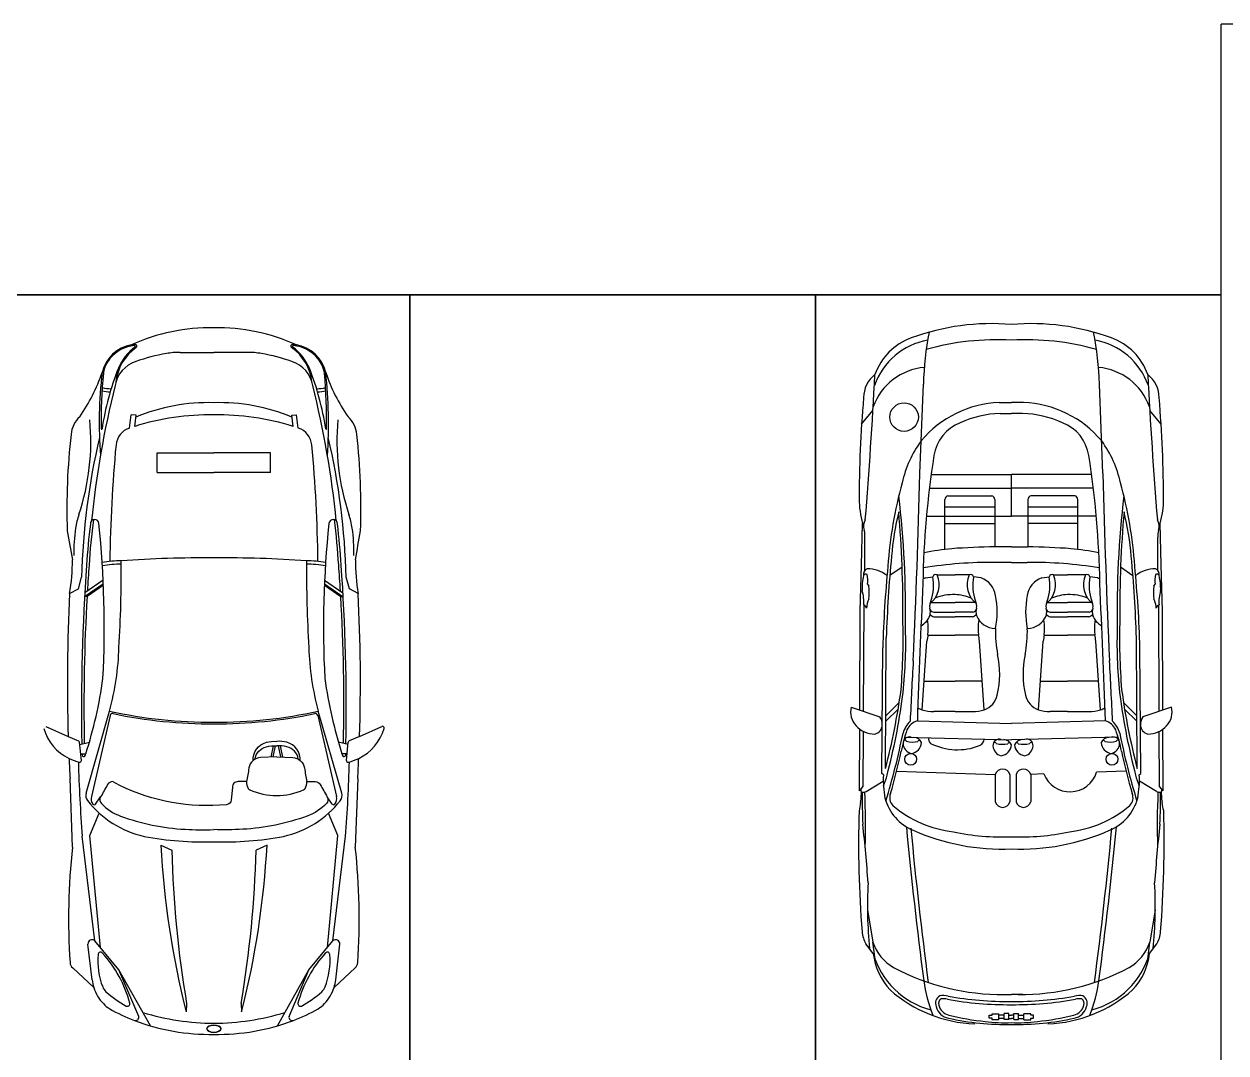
# Model space of a CAD drawing. Header units: inches. Extents: x 478327 to 492265, y -26791 to -22136.
# Drawn here: x 481760.9 to 482058.1, y -22390.6 to -22136.1 of the extents above; entities that cross this region are included whole.
import ezdxf

# ---------------------------------------------------------------- set-up
doc = ezdxf.new("R2010")
doc.units = ezdxf.units.IN
doc.header["$MEASUREMENT"] = 0
for name, color, linetype in [('ceco.net 217 Nissan Z350 - top', 145, 'Continuous'), ('ceco.net 92', 9, 'Continuous'), ('Parking', 7, 'Continuous')]:
    doc.layers.add(name, color=color, linetype=linetype)

msp = doc.modelspace()

# ---------------------------------------------------------------- linework, layer by layer
at = {"layer": 'ceco.net 217 Nissan Z350 - top'}
for p, q in [((481799.544, -22217.285), (481807.855, -22217.285)), ((481816.166, -22217.285), (481807.855, -22217.285)), ((481786.999, -22235.997), (481787.39, -22232.716)), ((481788.601, -22232.86), (481787.39, -22232.716)), ((481788.276, -22235.586), (481788.601, -22232.86)), ((481827.109, -22232.86), (481828.32, -22232.716)), ((481827.434, -22235.586), (481827.109, -22232.86)), ((481828.712, -22235.997), (481828.32, -22232.716)), ((481793.831, -22247.024), (481793.831, -22242.145)), ((481793.831, -22242.145), (481807.855, -22242.145)), ((481821.88, -22242.145), (481807.855, -22242.145)), ((481821.88, -22247.024), (481821.88, -22242.145)), ((481793.831, -22247.024), (481807.855, -22247.024)), ((481821.88, -22247.024), (481807.855, -22247.024)), ((481780.522, -22274.567), (481775.872, -22277.783)), ((481780.479, -22273.608), (481775.932, -22276.753)), ((481780.534, -22274.84), (481776.491, -22277.637)), ((481835.176, -22274.84), (481839.22, -22277.637)), ((481835.188, -22274.567), (481839.838, -22277.783)), ((481835.231, -22273.608), (481839.778, -22276.753)), ((481776.491, -22277.637), (481775.872, -22277.783)), ((481839.22, -22277.637), (481839.838, -22277.783)), ((481776.23, -22326.338), (481782.062, -22305.986)), ((481782.193, -22307.073), (481777.551, -22327.154)), ((481833.518, -22307.073), (481838.16, -22327.154)), ((481839.481, -22326.338), (481833.649, -22305.986)), ((481766.322, -22309.809), (481771.83, -22312.258)), ((481843.88, -22312.258), (481849.389, -22309.809)), ((481771.83, -22312.258), (481774.386, -22313.395)), ((481775.099, -22318.188), (481774.625, -22313.723)), ((481774.687, -22314.307), (481777.056, -22313.72)), ((481822.542, -22314.604), (481821.926, -22317.379)), ((481823.004, -22314.605), (481822.394, -22317.355)), ((481823.756, -22314.605), (481824.366, -22317.355)), ((481824.218, -22314.604), (481824.834, -22317.379)), ((481841.023, -22314.307), (481838.654, -22313.72)), ((481840.612, -22318.188), (481841.085, -22313.723)), ((481843.88, -22312.258), (481841.324, -22313.395)), ((481774.929, -22316.586), (481776.188, -22316.573)), ((481840.782, -22316.586), (481839.522, -22316.573)), ((481772.892, -22339.653), (481772.286, -22322.692)), ((481772.286, -22322.692), (481772.286, -22322.692)), ((481843.425, -22322.692), (481842.819, -22339.653)), ((481843.425, -22322.692), (481843.425, -22322.692)), ((481778.6, -22329.019), (481779.833, -22327.248)), ((481837.111, -22329.019), (481835.877, -22327.248)), ((481777.196, -22336.784), (481779.497, -22331.251)), ((481838.515, -22336.784), (481836.214, -22331.251)), ((481778.421, -22362.83), (481775.312, -22336.979)), ((481779.788, -22364.48), (481777.196, -22336.784)), ((481835.922, -22364.48), (481838.515, -22336.784)), ((481837.289, -22362.83), (481840.398, -22336.979)), ((481794.709, -22339.136), (481797.426, -22340.394)), ((481821.001, -22339.136), (481818.285, -22340.394)), ((481777.741, -22372.485), (481776.711, -22363.658)), ((481784.35, -22369.988), (481778.421, -22362.83)), ((481831.361, -22369.988), (481837.289, -22362.83)), ((481837.97, -22372.485), (481838.999, -22363.658)), ((481778.145, -22374.355), (481772.937, -22369.537)), ((481789.271, -22381.554), (481784.35, -22369.988)), ((481792.163, -22383.848), (481784.35, -22369.988)), ((481823.547, -22383.848), (481831.361, -22369.988)), ((481826.439, -22381.554), (481831.361, -22369.988)), ((481842.774, -22369.537), (481837.565, -22374.355)), ((481801.105, -22378.296), (481800.995, -22380.378)), ((481814.605, -22378.296), (481814.716, -22380.378))]:
    msp.add_line(p, q, dxfattribs=at)
for points in [[(481788.38, -22215.327, 0.0255911), (481787.46, -22215.44, 0.0199475)], [(481817.565, -22318.321, -0.3580107), (481820.85, -22313.734, -0.0871424), (481823.38, -22313.511)], [(481818.03, -22317.904, -0.3165607), (481820.85, -22314.851, -0.0871424), (481823.38, -22314.628)], [(481829.195, -22318.321, 0.3580107), (481825.91, -22313.734, 0.0871424), (481823.38, -22313.511)], [(481828.73, -22317.904, 0.3165607), (481825.91, -22314.851, 0.0871424), (481823.38, -22314.628)], [(481823.38, -22317.304), (481827.375, -22317.509, -0.3525811), (481830.243, -22320.072, 0.0080468), (481830.858, -22323.455), (481832.907, -22323.455, -0.2705207), (481834.136, -22324.172, 0.0006141), (481835.877, -22327.248, -0.3317973), (481835.672, -22328.888, -0.1142697), (481830.96, -22331.963, -0.0742459), (481814.98, -22335.244, -0.0216863), (481807.855, -22335.321, -0.0216863)], [(481823.38, -22317.304), (481819.385, -22317.509, 0.3525811), (481816.517, -22320.072, -0.0080468), (481815.902, -22323.455), (481813.854, -22323.455)], [(481784.579, -22324.4), (481782.804, -22323.455, 0.2705207), (481781.575, -22324.172, -0.0006141), (481779.833, -22327.248, 0.3317973), (481780.038, -22328.888, 0.1142697), (481784.75, -22331.963, 0.0742459), (481800.73, -22335.244, 0.0216863), (481807.855, -22335.321)], [(481813.854, -22323.455, 0.4601813), (481812.436, -22324.939), (481812.158, -22327.997, -0.3618826), (481810.977, -22329.179, -0.136022), (481784.579, -22324.4, -0.0155747)], [(481837.565, -22374.355, 0.0465277), (481837.97, -22372.485)]]:
    msp.add_lwpolyline(points, format="xyb", dxfattribs=at)
for points in [[(481772.188, -22276.941), (481774.343, -22275.801), (481775.151, -22272.906)], [(481843.523, -22276.941), (481841.368, -22275.801), (481840.559, -22272.906)]]:
    msp.add_lwpolyline(points, dxfattribs=at)
for centre, radius, start, end in [((481806.833, -22257.963), 46.729, 88.74657, 114.49334), ((481808.877, -22257.963), 46.729, 65.50666, 91.25343), ((481789.019, -22224.367), 9.063, 99.90408, 166.37523), ((481789.148, -22224.756), 9.205, 95.90513, 139.58779), ((481795.734, -22225.993), 12.201, 125.52571, 173.82302), ((481796.451, -22226.544), 13.329, 127.45529, 156.50796), ((481788.222, -22215.802), 0.203, 307.45529, 95.90513), ((481788.409, -22215.733), 0.407, 305.52571, 94.04032), ((481827.302, -22215.733), 0.407, 85.95968, 234.47429), ((481819.976, -22225.993), 12.201, 6.17698, 54.47429), ((481827.489, -22215.802), 0.203, 84.09487, 232.54471), ((481826.692, -22224.367), 9.063, 80.09592, 85.95968), ((481819.259, -22226.544), 13.329, 23.49204, 52.54471), ((481826.563, -22224.756), 9.205, 40.41221, 84.09487), ((481826.692, -22224.367), 9.063, 13.62477, 80.09592), ((481788.481, -22223.811), 8.09, 141.62253, 169.97342), ((481790.824, -22226.729), 7.505, 107.48459, 170.52226), ((481803.577, -22261.084), 44.142, 99.74992, 109.87602), ((481799.544, -22237.613), 20.328, 90, 99.74992), ((481816.166, -22237.613), 20.328, 80.25008, 90), ((481812.133, -22261.084), 44.142, 70.12398, 80.25008), ((481824.886, -22226.729), 7.505, 9.47774, 72.51541), ((481827.229, -22223.811), 8.09, 10.02658, 38.37747), ((481740.524, -22209.108), 41.8, 324.77551, 341.70131), ((481890.969, -22234.789), 111.468, 173.53232, 184.12669), ((481906.58, -22234.111), 126.607, 174.69404, 180.9527), ((481848.884, -22246.668), 69.48, 158.52475, 171.35925), ((481766.827, -22246.668), 69.48, 8.64075, 21.47525), ((481709.131, -22234.111), 126.607, 359.0473, 5.30596), ((481724.741, -22234.789), 111.468, 355.87331, 6.46768), ((481875.186, -22209.108), 41.8, 198.29868, 215.22449), ((482015.299, -22283.159), 238.94, 166.03428, 174.18952), ((481600.412, -22283.159), 238.94, 5.81048, 13.96572), ((481783.305, -22209.357), 17.756, 259.86931, 266.50272), ((481783.305, -22209.357), 16.943, 259.54855, 267.14963), ((481832.406, -22209.357), 16.943, 272.85037, 280.45145), ((481832.406, -22209.357), 17.756, 273.49728, 280.13069), ((481806.466, -22276.59), 46.871, 88.30193, 112.47118), ((481809.244, -22276.59), 46.871, 67.52882, 91.69807), ((481779.422, -22238.26), 6.928, 133.2966, 174.49553), ((481720.483, -22239.301), 56.939, 341.49303, 5.37043), ((481807.002, -22296), 63.249, 89.22683, 107.22106), ((481808.709, -22296), 63.249, 72.77894, 90.77317), ((481895.227, -22239.301), 56.939, 174.62957, 198.50697), ((481836.289, -22238.26), 6.928, 5.50447, 46.7034), ((481780.092, -22236.214), 0.102, 180.9527, 351.35925), ((481788.504, -22240.638), 4.879, 108.4757, 174.53546), ((481807.002, -22296), 63.249, 108.43649, 108.4757), ((481808.709, -22296), 63.249, 71.5243, 71.56351), ((481827.207, -22240.638), 4.879, 5.46454, 71.5243), ((481835.619, -22236.214), 0.102, 188.64075, 359.0473), ((481936.988, -22256.049), 165.494, 173.59772, 181.87245), ((481946.148, -22277.116), 171.049, 166.89038, 178.58947), ((482117.706, -22272.131), 335.583, 174.53546, 179.46579), ((481498.005, -22272.131), 335.583, 0.53421, 5.46454), ((481669.562, -22277.116), 171.049, 1.41053, 13.10962), ((481678.723, -22256.049), 165.494, 358.12755, 6.40229), ((481793.754, -22263.827), 20.328, 161.49303, 171.36583), ((481821.957, -22263.827), 20.328, 8.63417, 18.50697), ((481812.561, -22266.683), 39.35, 171.36583, 181.1753), ((481922.829, -22278.143), 146.672, 172.79757, 176.78002), ((481923.439, -22278.143), 146.672, 172.3693, 176.78002), ((481778.367, -22259.675), 1.052, 4.28067, 184.28067), ((481533.192, -22285.266), 247.562, 357.06726, 5.95157), ((482082.518, -22285.266), 247.562, 174.04843, 182.93274), ((481837.343, -22259.675), 1.052, 355.71933, 175.71933), ((481692.271, -22278.143), 146.672, 3.21998, 7.6307), ((481692.881, -22278.143), 146.672, 3.21998, 7.20243), ((481803.15, -22266.683), 39.35, 358.8247, 8.63417), ((483796.507, -21899.346), 2057.048, 190.138847, 190.340488), ((479819.852, -21899.463), 2056.389, 349.659473, 349.861179), ((481722.335, -22268.669), 50.535, 350.57801, 0.09936), ((482245.689, -22304.635), 470.583, 175.76751, 181.16211), ((482246.298, -22304.635), 470.583, 175.76751, 176.54955), ((481785.324, -22300.962), 32.119, 90.67258, 99.1168), ((481785.324, -22300.962), 31.306, 90.68021, 99.26016), ((481474.134, -22271.307), 310.823, 356.50074, 0.45368), ((481805.436, -22554.719), 286.607, 89.5164, 94.09945), ((481810.274, -22554.719), 286.607, 85.90055, 90.4836), ((482141.576, -22271.307), 310.823, 179.54632, 183.49926), ((481830.386, -22300.962), 31.306, 80.73984, 89.31979), ((481830.386, -22300.962), 32.119, 80.8832, 89.32742), ((481369.412, -22304.635), 470.583, 3.45045, 4.23249), ((481370.022, -22304.635), 470.583, 358.83789, 4.23249), ((481893.376, -22268.669), 50.535, 179.90064, 189.42199), ((482197.617, -22298.905), 425.996, 177.04463, 181.79629), ((482246.298, -22304.635), 470.583, 176.711, 181.14379), ((481369.412, -22304.635), 470.583, 358.85621, 3.289), ((481418.094, -22298.905), 425.996, 358.20371, 2.95537), ((481716.664, -22288.321), 67.742, 344.88399, 358.3444), ((481899.046, -22288.321), 67.742, 181.6556, 195.11601), ((481668.7, -22282.315), 112.816, 342.32212, 352.04324), ((481947.01, -22282.315), 112.816, 187.95676, 197.67788), ((481806.881, -22193.847), 114.887, 257.51922, 270.48596), ((481782.787, -22307.21), 0.61, 77.95893, 166.98413), ((481806.881, -22194.254), 114.887, 257.95893, 270.48596), ((481808.83, -22193.847), 114.887, 269.51404, 282.48078), ((481808.83, -22194.254), 114.887, 269.51404, 282.04107), ((481832.924, -22307.21), 0.61, 13.01587, 102.04107), ((481777.266, -22306.95), 11.976, 196.21125, 244.11173), ((481838.445, -22306.95), 11.976, 295.88827, 343.78875), ((481849.554, -22310.18), 0.407, 343.78875, 113.97187), ((481774.221, -22313.766), 0.407, 6.05154, 66.02813), ((481841.489, -22313.766), 0.407, 113.97187, 173.94846), ((481777.266, -22306.95), 11.976, 244.11173, 257.15855), ((482197.617, -22298.905), 425.996, 182.53203, 183.20101), ((482245.689, -22304.635), 470.583, 181.45481, 181.48929), ((481775.671, -22316.855), 0.407, 181.48929, 342.1051), ((481668.7, -22282.315), 112.816, 342.1051, 342.32212), ((481947.01, -22282.315), 112.816, 197.67788, 197.8949), ((481840.04, -22316.855), 0.407, 197.8949, 358.51071), ((481370.022, -22304.635), 470.583, 358.51071, 358.54519), ((481838.445, -22306.95), 11.976, 282.84145, 295.88827), ((481418.094, -22298.905), 425.996, 356.79899, 357.46797), ((482138.065, -22308.543), 363.865, 181.57792, 184.48213), ((481774.694, -22318.23), 0.407, 257.15855, 6.05154), ((481477.646, -22308.543), 363.865, 355.51787, 358.42208), ((481841.016, -22318.23), 0.407, 173.94846, 282.84145), ((481819.379, -22323.455), 3.476, 180, 208.53393), ((481827.381, -22323.455), 3.476, 331.46607, 0), ((481778.184, -22326.898), 2.033, 164.01006, 218.34326), ((481817.039, -22324.727), 0.813, 208.53393, 246.16199), ((481823.38, -22310.376), 16.503, 246.16199, 293.83801), ((481829.721, -22324.727), 0.813, 293.83801, 331.46607), ((481837.526, -22326.898), 2.033, 321.65674, 15.98994), ((481796.096, -22312.73), 24.87, 218.34326, 257.24575), ((481779.78, -22327.669), 2.288, 166.98413, 216.42865), ((481778.266, -22328.786), 0.407, 216.42865, 325.13906), ((481819.615, -22312.73), 24.87, 282.75425, 321.65674), ((481837.444, -22328.786), 0.407, 214.86094, 323.57135), ((481835.93, -22327.669), 2.288, 323.57135, 13.01587), ((481805.542, -22257.635), 80.746, 259.34001, 271.64196), ((481810.169, -22257.635), 80.746, 268.35804, 280.65999), ((481934.1, -22357.329), 162.175, 173.74291, 183.83692), ((482009.804, -22327.454), 215.411, 183.1086, 194.22245), ((482066.087, -22333.443), 268.751, 181.48207, 189.6074), ((481549.623, -22333.443), 268.751, 350.3926, 358.51793), ((481605.907, -22327.454), 215.411, 345.77755, 356.8914), ((481681.61, -22357.329), 162.175, 356.16308, 6.25709), ((481777.724, -22363.569), 1.016, 46.67469, 185.00645), ((481837.987, -22363.569), 1.016, 354.99355, 133.32531), ((481774.317, -22368.045), 2.033, 183.83692, 227.22915), ((481796.886, -22367.753), 17.751, 174.95091, 201.42073), ((481779.812, -22366.245), 0.61, 42.53067, 174.95091), ((481758.443, -22385.847), 29.608, 14.85236, 42.53067), ((481857.268, -22385.847), 29.608, 137.46933, 165.14764), ((481818.825, -22367.753), 17.751, 338.57927, 5.04909), ((481835.899, -22366.245), 0.61, 5.04909, 137.46933), ((481841.393, -22368.045), 2.033, 312.77085, 356.16308), ((481787.97, -22371.253), 10.303, 186.86947, 197.52515), ((481783.2, -22373.123), 3.049, 201.42073, 228.34894), ((481832.51, -22373.123), 3.049, 311.65106, 338.57927), ((481787.97, -22371.253), 10.303, 197.52515, 223.65422), ((481799.694, -22354.578), 27.868, 228.34894, 240.98184), ((481816.016, -22354.578), 27.868, 299.01816, 311.65106), ((481827.741, -22371.253), 10.303, 316.34578, 342.47485), ((481785.81, -22373.313), 7.318, 223.65422, 239.36825), ((481800.771, -22348.048), 36.68, 239.36825, 249.94029), ((481786.472, -22378.414), 0.61, 240.98184, 14.85236), ((481814.94, -22348.048), 36.68, 290.05971, 300.63175), ((481829.239, -22378.414), 0.61, 165.14764, 299.01816), ((481829.9, -22373.313), 7.318, 300.63175, 316.34578), ((481788.481, -22381.744), 0.813, 248.99141, 13.5083), ((481806.846, -22333.923), 52.04, 248.99141, 271.11134), ((481808.484, -22319.817), 63.405, 253.34473, 269.43196), ((481807.227, -22319.817), 63.405, 270.56804, 286.65527), ((481808.865, -22333.923), 52.04, 268.88866, 291.00859), ((481827.23, -22381.744), 0.813, 166.4917, 291.00859)]:
    msp.add_arc(centre, radius, start, end, dxfattribs=at)
msp.add_ellipse((481807.855, -22384.561), major_axis=(1.738, 0), ratio=0.5214678, dxfattribs=at)
at = {"layer": 'ceco.net 217 Nissan Z350 - top', "extrusion": (0, 0, -1)}
msp.add_ellipse((481807.855, -22384.561), major_axis=(-1.738, 0), ratio=0.5214678, dxfattribs=at)
at = {"layer": 'ceco.net 92', "linetype": 'ByBlock', "ltscale": 0.4}
for p, q in [((481982.39, -22247.23), (481983.294, -22225.153)), ((482027.714, -22247.23), (482026.81, -22225.153)), ((482002.066, -22229.725), (482005.052, -22229.725)), ((482008.039, -22229.725), (482005.052, -22229.725)), ((481968.02, -22235.041), (481970.83, -22231.661)), ((482002.279, -22232.387), (482005.052, -22232.387)), ((482007.825, -22232.387), (482005.052, -22232.387)), ((482042.084, -22235.041), (482039.274, -22231.661)), ((481985.21, -22247.506), (482005.052, -22247.506)), ((482024.894, -22247.506), (482005.052, -22247.506)), ((482005.052, -22257.766), (482005.052, -22247.506)), ((481984.779, -22250.872), (482005.052, -22250.872)), ((482025.325, -22250.872), (482005.052, -22250.872)), ((481988.62, -22266.035), (481988.62, -22253.645)), ((481989.356, -22252.771), (482000.205, -22252.771)), ((482000.942, -22253.645), (482000.942, -22265.399)), ((482009.163, -22253.645), (482009.163, -22265.399)), ((482020.748, -22252.771), (482009.899, -22252.771)), ((482021.484, -22266.035), (482021.484, -22253.645)), ((481984.054, -22257.766), (482005.052, -22257.766)), ((482000.942, -22255.54), (481988.62, -22255.54)), ((482026.05, -22257.766), (482005.052, -22257.766)), ((482021.484, -22255.54), (482009.163, -22255.54)), ((481967.991, -22269.868), (481968.259, -22259.616)), ((481988.62, -22259.651), (482000.942, -22259.651)), ((482021.484, -22259.651), (482009.163, -22259.651)), ((482042.113, -22269.868), (482041.845, -22259.616)), ((481968.793, -22271.226), (481968.839, -22263.024)), ((482041.311, -22271.226), (482041.265, -22263.024)), ((482005.052, -22265.399), (482000.942, -22265.399)), ((482005.052, -22265.399), (482009.163, -22265.399)), ((481967.698, -22281.32), (481967.991, -22269.868)), ((482005.052, -22269.228), (482001.12, -22269.228)), ((482005.052, -22269.228), (482008.985, -22269.228)), ((482042.406, -22281.32), (482042.113, -22269.868)), ((481974.993, -22272.43), (481978.042, -22270.324)), ((481983.784, -22273.09), (481985.622, -22272.782)), ((481986.688, -22272.329), (481991.152, -22272.329)), ((481994.65, -22272.329), (481991.152, -22272.329)), ((481997.554, -22273.09), (481995.715, -22272.782)), ((482012.55, -22273.09), (482014.389, -22272.782)), ((482015.455, -22272.329), (482018.952, -22272.329)), ((482023.416, -22272.329), (482018.952, -22272.329)), ((482026.321, -22273.09), (482024.482, -22272.782)), ((482035.119, -22272.523), (482032.058, -22270.431)), ((481967.591, -22305.744), (481967.698, -22281.32)), ((481968.505, -22306.051), (481968.621, -22279.79)), ((481985.266, -22279.159), (481991.152, -22279.159)), ((481985.847, -22281.519), (481991.152, -22281.519)), ((481996.072, -22279.159), (481991.152, -22279.159)), ((481995.491, -22281.519), (481991.152, -22281.519)), ((482014.033, -22279.159), (482018.952, -22279.159)), ((482014.614, -22281.519), (482018.952, -22281.519)), ((482024.838, -22279.159), (482018.952, -22279.159)), ((482024.257, -22281.519), (482018.952, -22281.519)), ((482041.599, -22306.051), (482041.483, -22279.79)), ((482042.513, -22305.744), (482042.406, -22281.32)), ((481985.86, -22282.68), (481991.152, -22282.68)), ((481995.477, -22282.68), (481991.152, -22282.68)), ((482014.627, -22282.68), (482018.952, -22282.68)), ((482024.244, -22282.68), (482018.952, -22282.68)), ((481973.922, -22320.21), (481974.133, -22287.89)), ((481984.412, -22287.243), (481991.152, -22287.243)), ((481996.925, -22287.243), (481991.152, -22287.243)), ((482013.179, -22287.243), (482018.952, -22287.243)), ((482025.692, -22287.243), (482018.952, -22287.243)), ((482036.182, -22320.21), (482035.972, -22287.89)), ((481973.037, -22321.454), (481973.248, -22290.355)), ((481982.994, -22305.709), (481984.141, -22288.731)), ((481998.343, -22305.709), (481997.196, -22288.731)), ((482011.761, -22305.709), (482012.908, -22288.731)), ((482027.11, -22305.709), (482025.963, -22288.731)), ((482037.067, -22321.454), (482036.856, -22290.355)), ((481983.477, -22298.567), (481991.152, -22298.567)), ((481997.86, -22298.567), (481991.152, -22298.567)), ((482012.244, -22298.567), (482018.952, -22298.567)), ((482026.627, -22298.567), (482018.952, -22298.567)), ((481965.48, -22305.035), (481972.529, -22307.403)), ((481973.998, -22308.51), (481977.062, -22305.513)), ((481974.007, -22307.163), (481977.322, -22303.893)), ((482036.097, -22307.163), (482032.782, -22303.893)), ((482036.106, -22308.51), (482033.042, -22305.513)), ((482044.624, -22305.035), (482037.575, -22307.403)), ((481981.803, -22308.392), (482005.052, -22309.065)), ((481991.152, -22306.149), (481985.849, -22306.149)), ((481991.152, -22306.149), (481995.488, -22306.149)), ((482028.301, -22308.392), (482005.052, -22309.065)), ((482018.952, -22306.149), (482014.616, -22306.149)), ((482018.952, -22306.149), (482024.255, -22306.149)), ((481967.503, -22325.716), (481967.57, -22310.469)), ((481968.423, -22324.664), (481968.483, -22311.031)), ((482041.681, -22324.664), (482041.621, -22311.031)), ((482042.601, -22325.716), (482042.534, -22310.469)), ((481978.649, -22312.455), (482005.052, -22313.105)), ((482031.456, -22312.455), (482005.052, -22313.105)), ((481969.15, -22325.873), (481973.386, -22323.319)), ((481973.409, -22321.748), (481973.037, -22321.454)), ((481976.696, -22320.825), (482001.078, -22321.691)), ((482001.078, -22321.691), (482001.078, -22328.472)), ((482004.69, -22321.691), (482004.69, -22328.472)), ((482006.232, -22321.691), (482006.232, -22328.472)), ((482013.075, -22321.547), (482009.835, -22321.662)), ((482009.844, -22321.691), (482009.844, -22328.472)), ((482033.408, -22320.825), (482026.144, -22321.083)), ((482036.695, -22321.748), (482037.067, -22321.454)), ((482040.955, -22325.873), (482036.718, -22323.319)), ((481967.503, -22325.716), (481968.423, -22324.664)), ((482042.601, -22325.716), (482041.681, -22324.664)), ((481969.465, -22355.133), (481970.796, -22363.196)), ((482040.639, -22355.133), (482039.308, -22363.196)), ((481970.902, -22365.979), (481969.108, -22363.582)), ((481971.342, -22367.345), (481970.796, -22363.196)), ((482038.762, -22367.345), (482039.308, -22363.196)), ((482039.202, -22365.979), (482040.996, -22363.582)), ((482002.191, -22376.092), (482005.052, -22376.092)), ((482007.914, -22376.092), (482005.052, -22376.092)), ((481999.586, -22381.959), (481999.586, -22381.214)), ((481999.586, -22381.214), (482000.273, -22381.214)), ((482000.273, -22381.959), (481999.586, -22381.959)), ((482000.273, -22380.876), (482001.926, -22380.876)), ((482000.273, -22381.214), (482000.273, -22380.876)), ((482000.273, -22382.332), (482000.273, -22381.959)), ((482001.926, -22382.332), (482000.273, -22382.332)), ((482001.926, -22382.332), (482001.926, -22380.876)), ((482003.297, -22381.201), (482001.926, -22381.201)), ((482003.297, -22382.006), (482001.926, -22382.006)), ((482003.297, -22382.322), (482003.297, -22380.772)), ((482004.407, -22380.772), (482003.297, -22380.772)), ((482004.407, -22382.322), (482003.297, -22382.322)), ((482004.407, -22382.322), (482004.407, -22380.772)), ((482004.407, -22381.201), (482005.052, -22381.201)), ((482004.407, -22382.006), (482005.052, -22382.006)), ((482005.697, -22381.201), (482005.052, -22381.201)), ((482005.697, -22382.006), (482005.052, -22382.006)), ((482005.697, -22382.322), (482005.697, -22380.772)), ((482005.697, -22380.772), (482006.807, -22380.772)), ((482005.697, -22382.322), (482006.807, -22382.322)), ((482006.807, -22382.322), (482006.807, -22380.772)), ((482006.807, -22381.201), (482008.178, -22381.201)), ((482006.807, -22382.006), (482008.178, -22382.006)), ((482008.178, -22382.332), (482008.178, -22380.876)), ((482009.831, -22380.876), (482008.178, -22380.876)), ((482008.178, -22382.332), (482009.831, -22382.332)), ((482009.831, -22381.214), (482009.831, -22380.876)), ((482010.518, -22381.214), (482009.831, -22381.214)), ((482009.831, -22381.959), (482010.518, -22381.959)), ((482009.831, -22382.332), (482009.831, -22381.959)), ((482010.518, -22381.959), (482010.518, -22381.214))]:
    msp.add_line(p, q, dxfattribs=at)
for centre, radius in [((481978.531, -22233.302), 3.53), ((481980.171, -22317.928), 1.46), ((482029.934, -22317.928), 1.46)]:
    msp.add_circle(centre, radius, dxfattribs=at)
for centre, radius, start, end in [((482000.174, -22267.923), 57.733, 85.15275, 110.11772), ((482009.931, -22267.923), 57.733, 69.88228, 94.84725), ((481985.305, -22227.652), 14.806, 109.69244, 160.85492), ((482066.233, -22227.778), 82.98, 169.24931, 178.18705), ((481943.871, -22227.778), 82.98, 1.81295, 10.75069), ((482024.799, -22227.652), 14.806, 19.14508, 70.30756), ((481987.594, -22231.402), 17.462, 100.65667, 160.05637), ((482001.34, -22278.445), 64.267, 86.68831, 105.63873), ((482008.765, -22278.445), 64.267, 74.36127, 93.31169), ((482022.511, -22231.402), 17.462, 19.94363, 79.34333), ((481984.876, -22235.838), 14.893, 95.18545, 159.95994), ((482025.228, -22235.838), 14.893, 20.04006, 84.81455), ((481975.737, -22228.525), 7.234, 127.64394, 179.74125), ((480753.129, -22160.187), 1219.797, 355.366428, 357.057854), ((483256.975, -22160.187), 1219.797, 182.942146, 184.633572), ((482034.367, -22228.525), 7.234, 0.25875, 52.35606), ((482272.92, -22254.181), 305.5, 175.17651, 180.02156), ((481737.184, -22254.181), 305.5, 359.97844, 4.82349), ((482003.004, -22256.144), 26.436, 92.03429, 140.11434), ((482007.1, -22256.144), 26.436, 39.88566, 87.96571), ((482003.254, -22259.014), 26.645, 92.09839, 114.04365), ((482006.85, -22259.014), 26.645, 65.95635, 87.90161), ((481996.293, -22244.462), 10.527, 111.71014, 170.89698), ((482013.811, -22244.462), 10.527, 9.10302, 68.28986), ((482004.968, -22255.396), 27.524, 143.93427, 167.70684), ((482005.136, -22255.396), 27.524, 12.29316, 36.06573), ((482212.243, -22278.273), 229.108, 171.09195, 179.03344), ((481797.862, -22278.273), 229.108, 0.96656, 8.90805), ((480048.557, -22203.5), 1934.327, 357.33196, 358.704602), ((483961.547, -22203.5), 1934.327, 181.295398, 182.66804), ((482075.493, -22276.863), 101.178, 164.33052, 176.21711), ((481934.611, -22276.863), 101.178, 3.78289, 15.66948), ((481991.311, -22253.257), 23.913, 182.48827, 197.29565), ((481728.573, -22281.626), 250.334, 359.066, 6.6276), ((481989.521, -22253.657), 0.901, 100.52916, 179.26727), ((482000.041, -22253.657), 0.901, 0.73273, 79.47084), ((482010.064, -22253.657), 0.901, 100.52916, 179.26727), ((482020.583, -22253.657), 0.901, 0.73273, 79.47084), ((482281.531, -22281.626), 250.334, 173.3724, 180.934), ((482018.793, -22253.257), 23.913, 342.70435, 357.51173), ((482044.199, -22273.152), 68.994, 166.23059, 175.48677), ((481706.009, -22280.582), 272.226, 359.43889, 5.02657), ((482304.095, -22280.582), 272.226, 174.97343, 180.56111), ((481965.905, -22273.152), 68.994, 4.51323, 13.76941), ((481971.18, -22260.24), 2.704, 145.96272, 202.84642), ((481963.802, -22262.588), 5.056, 355.05314, 14.87788), ((482038.924, -22260.24), 2.704, 337.15358, 34.03728), ((482046.303, -22262.588), 5.056, 165.12212, 184.94686), ((481996.84, -22333.554), 68.017, 95.45938, 101.38089), ((482003.19, -22443.954), 178.569, 90.72142, 94.11726), ((482006.914, -22443.954), 178.569, 85.88274, 89.27858), ((482013.264, -22333.554), 68.017, 78.61911, 84.54062), ((482263.671, -22298.762), 290.544, 174.35585, 178.34187), ((482264.555, -22296.298), 290.544, 174.35585, 178.34187), ((482000.641, -22383.593), 114.366, 89.76048, 98.73939), ((482009.463, -22383.593), 114.366, 81.26061, 90.23952), ((481745.549, -22296.298), 290.544, 1.65813, 5.64415), ((481746.433, -22298.762), 290.544, 1.65813, 5.64415), ((481981.494, -22275.652), 13.369, 166.3848, 182.31568), ((481969.941, -22272.161), 1.481, 111.72869, 193.40795), ((481969.124, -22272.842), 0.708, 65.20591, 151.60733), ((481969.355, -22278.852), 8.066, 52.04383, 89.73319), ((481961.662, -22273.629), 7.889, 352.58524, 10.44837), ((481985.527, -22278.153), 5.354, 109.00232, 115.90523), ((481981.394, -22274.79), 5.838, 307.07267, 24.92882), ((481974.039, -22274.963), 11.787, 340.80124, 10.66299), ((481986.34, -22272.992), 0.748, 62.31818, 163.66705), ((481999.943, -22274.79), 5.838, 155.07118, 232.92733), ((481994.997, -22272.992), 0.748, 16.33295, 117.68182), ((482007.299, -22274.963), 11.787, 169.33701, 199.19876), ((481995.811, -22278.153), 5.354, 7.61599, 70.99768), ((482014.294, -22278.153), 5.354, 109.00232, 172.38401), ((482010.161, -22274.79), 5.838, 307.07267, 24.92882), ((482002.806, -22274.963), 11.787, 340.80124, 10.66299), ((482015.107, -22272.992), 0.748, 62.31818, 163.66705), ((482028.71, -22274.79), 5.838, 155.07118, 232.92733), ((482023.764, -22272.992), 0.748, 16.33295, 117.68182), ((482036.065, -22274.963), 11.787, 169.33701, 199.19876), ((482024.577, -22278.153), 5.354, 64.09477, 70.99768), ((482040.749, -22278.852), 8.066, 90.26681, 127.95617), ((482048.442, -22273.629), 7.889, 169.55163, 187.41476), ((482040.98, -22272.842), 0.708, 28.39267, 114.79409), ((482040.163, -22272.161), 1.481, 346.59205, 68.27131), ((482028.61, -22275.652), 13.369, 357.68432, 13.6152), ((481970.695, -22274.124), 1.318, 203.40773, 226.84543), ((481958.339, -22276.713), 11.57, 352.10007, 8.08579), ((485786.526, -22444.088), 3807.142, 177.445559, 177.95741), ((478223.578, -22444.088), 3807.142, 2.04259, 2.554441), ((482051.765, -22276.713), 11.57, 171.91421, 187.89993), ((482039.409, -22274.124), 1.318, 313.15457, 336.59227), ((481959.724, -22278.936), 8.848, 354.60527, 18.06689), ((481974.633, -22280.728), 5.409, 153.3599, 177.98376), ((481987.116, -22280.019), 2.276, 148.76482, 192.67953), ((481990.56, -22288.138), 10.943, 86.90139, 113.46232), ((481990.777, -22288.138), 10.943, 66.53768, 88.03929), ((481994.221, -22280.019), 2.276, 347.32047, 31.23518), ((481981.806, -22281.464), 19.725, 348.03706, 11.76209), ((482028.298, -22281.464), 19.725, 168.23791, 191.96294), ((482015.883, -22280.019), 2.276, 148.76482, 192.67953), ((482019.327, -22288.138), 10.943, 91.96071, 113.46232), ((482019.544, -22288.138), 10.943, 66.53768, 93.09861), ((482022.988, -22280.019), 2.276, 347.32047, 31.23518), ((482035.471, -22280.728), 5.409, 2.01624, 26.6401), ((482050.38, -22278.936), 8.848, 161.93311, 185.39473), ((481968.361, -22280.622), 0.871, 5.53786, 78.62825), ((481981.054, -22281.547), 3.977, 348.05537, 14.98799), ((481986.254, -22281.112), 1.616, 218.5437, 255.91125), ((481986.021, -22280.267), 1.264, 215.66924, 262.09406), ((481995.084, -22281.112), 1.616, 284.08875, 321.4563), ((481995.317, -22280.267), 1.264, 277.90594, 324.33076), ((482000.284, -22281.547), 3.977, 165.01201, 191.94463), ((482009.82, -22281.547), 3.977, 348.05537, 14.98799), ((482015.021, -22281.112), 1.616, 218.5437, 255.91125), ((482014.787, -22280.267), 1.264, 215.66924, 262.09406), ((482023.85, -22281.112), 1.616, 284.08875, 321.4563), ((482024.083, -22280.267), 1.264, 277.90594, 324.33076), ((482029.051, -22281.547), 3.977, 165.01201, 191.94463), ((482041.743, -22280.622), 0.871, 101.37175, 174.46214), ((481821.789, -22288.037), 156.507, 355.3262, 1.75351), ((481980.191, -22280.411), 5.142, 299.38487, 337.60254), ((481983.844, -22283.907), 0.553, 5.14732, 40.39237), ((481964.252, -22285.756), 20.232, 356.15266, 5.38676), ((482001.147, -22280.411), 5.142, 202.39746, 269.5168), ((482017.086, -22285.756), 20.232, 174.61324, 183.84734), ((481997.494, -22283.907), 0.553, 139.60763, 174.85268), ((482008.958, -22280.411), 5.142, 270.4832, 337.60254), ((482012.611, -22283.907), 0.553, 5.14732, 40.39237), ((481993.018, -22285.756), 20.232, 356.15266, 5.38676), ((482029.913, -22280.411), 5.142, 202.39746, 240.61513), ((482045.852, -22285.756), 20.232, 174.61324, 183.84734), ((482026.26, -22283.907), 0.553, 139.60763, 174.85268), ((482188.315, -22288.037), 156.507, 178.24649, 184.6738), ((481865.358, -22289.337), 113.574, 353.3728, 1.83178), ((482027.57, -22295.858), 44.009, 168.54011, 170.6809), ((481953.768, -22295.858), 44.009, 9.3191, 11.45989), ((482030.376, -22286.314), 29.282, 178.51118, 191.19139), ((481979.728, -22286.314), 29.282, 348.80861, 1.48882), ((482056.336, -22295.858), 44.009, 168.54011, 170.6809), ((481982.535, -22295.858), 44.009, 9.3191, 11.45989), ((482144.746, -22289.337), 113.574, 178.16822, 186.6272), ((482972.454, -22351.443), 993.355, 176.658433, 177.52077), ((481979.381, -22296.838), 22.789, 346.79516, 12.26599), ((482030.723, -22296.838), 22.789, 167.73401, 193.20484), ((481037.651, -22351.443), 993.355, 2.47923, 3.341567), ((481815.862, -22278.756), 163.406, 345.30416, 352.25067), ((481816.259, -22280.411), 163.406, 345.30416, 352.25067), ((481996.708, -22301.02), 4.966, 289.21899, 348.09574), ((482013.396, -22301.02), 4.966, 191.90426, 250.78101), ((482193.845, -22280.411), 163.406, 187.74933, 194.69584), ((482194.243, -22278.756), 163.406, 187.74933, 194.69584), ((481970.119, -22306.298), 4.808, 164.76894, 223.8838), ((481984.629, -22301.02), 4.966, 236.92574, 250.78101), ((481986.066, -22295.252), 10.899, 253.6324, 268.86244), ((481995.272, -22295.252), 10.899, 271.13756, 286.3676), ((482014.832, -22295.252), 10.899, 253.6324, 268.86244), ((482024.038, -22295.252), 10.899, 271.13756, 286.3676), ((482025.475, -22301.02), 4.966, 289.21899, 303.07426), ((482039.985, -22306.298), 4.808, 316.1162, 15.23106), ((481969.972, -22309.226), 3.141, 356.29886, 35.47946), ((481985.352, -22313.644), 7.422, 135.83634, 162.83141), ((481983.01, -22312.369), 4.156, 106.88341, 155.18378), ((482027.094, -22312.369), 4.156, 24.81622, 73.11659), ((482024.752, -22313.644), 7.422, 17.16859, 44.16366), ((482040.133, -22309.226), 3.141, 144.52054, 183.70114), ((481971.214, -22305.571), 6.105, 221.68517, 270.51511), ((481970.863, -22309.47), 2.243, 280.40611, 1.053), ((481814.255, -22278.856), 167.214, 342.81814, 348.75861), ((482013.271, -22322.593), 36.076, 160.62543, 169.30402), ((481996.834, -22322.593), 36.076, 10.69598, 19.37457), ((482195.849, -22278.856), 167.214, 191.24139, 197.18186), ((482039.241, -22309.47), 2.243, 178.947, 259.59389), ((482038.891, -22305.571), 6.105, 269.48489, 318.31483), ((481979.826, -22313.97), 1.559, 72.20232, 183.84928), ((481980.926, -22313.892), 2.662, 183.93876, 256.434), ((481978.679, -22313.714), 0.5, 30.33022, 120.42504), ((481980.719, -22307.443), 6.23, 255.03428, 281.46801), ((481980.024, -22313.689), 2.803, 275.68448, 357.66603), ((481980.856, -22314.636), 2.138, 22.91467, 86.83422), ((481982.378, -22313.652), 0.432, 78.35564, 166.14579), ((481985.659, -22313.093), 1.085, 152.15776, 236.48685), ((481991.723, -22300.664), 14.906, 243.45042, 291.5249), ((481996.544, -22312.84), 1.81, 290.94803, 357.37538), ((482002.054, -22314.527), 1.559, 72.20232, 183.84928), ((482003.153, -22314.449), 2.662, 183.93876, 256.434), ((482000.906, -22314.271), 0.5, 30.33022, 120.42504), ((482002.946, -22308), 6.23, 255.03428, 281.46801), ((482002.251, -22314.247), 2.803, 275.68448, 357.66603), ((482003.083, -22315.193), 2.138, 22.91467, 86.83422), ((482004.605, -22314.209), 0.432, 78.35564, 166.14579), ((482007.839, -22315.193), 2.138, 93.16578, 157.08533), ((482008.671, -22314.247), 2.803, 182.33397, 264.31552), ((482006.317, -22314.209), 0.432, 13.85421, 101.64436), ((482007.976, -22308), 6.23, 258.53199, 284.96572), ((482008.868, -22314.527), 1.559, 356.15072, 107.79768), ((482007.769, -22314.449), 2.662, 283.566, 356.06124), ((482010.016, -22314.271), 0.5, 59.57496, 149.66978), ((482029.248, -22314.636), 2.138, 93.16578, 157.08533), ((482030.08, -22313.689), 2.803, 182.33397, 264.31552), ((482027.726, -22313.652), 0.432, 13.85421, 101.64436), ((482029.385, -22307.443), 6.23, 258.53199, 284.96572), ((482030.278, -22313.97), 1.559, 356.15072, 107.79768), ((482029.178, -22313.892), 2.662, 283.566, 356.06124), ((482031.425, -22313.714), 0.5, 59.57496, 149.66978), ((481856.442, -22290.768), 123.953, 343.28472, 348.3031), ((482153.662, -22290.768), 123.953, 191.6969, 196.71528), ((482002.884, -22322.238), 1.887, 16.85135, 163.14865), ((482008.038, -22322.238), 1.887, 16.85135, 163.14865), ((481999.961, -22322.917), 26.578, 177.47914, 190.01312), ((481965.131, -22320.103), 9.356, 332.45443, 349.14344), ((482019.529, -22319.057), 6.918, 201.09797, 342.96703), ((482044.973, -22320.103), 9.356, 190.85656, 207.54557), ((482010.143, -22322.917), 26.578, 349.98688, 2.52086), ((481952.643, -22326.277), 15.324, 351.12075, 3.93374), ((481968.433, -22324.523), 1.528, 252.13324, 297.96287), ((482146.147, -22325.936), 178.01, 180.02762, 182.58587), ((481783.979, -22334.211), 185.002, 358.32591, 2.54173), ((481977.75, -22327.44), 2.786, 158.49285, 223.67181), ((482032.354, -22327.44), 2.786, 316.32819, 21.50715), ((482041.671, -22324.523), 1.528, 242.03713, 287.86676), ((482226.125, -22334.211), 185.002, 177.45827, 181.67409), ((481863.957, -22325.936), 178.01, 357.41413, 359.97238), ((482057.461, -22326.277), 15.324, 176.06626, 188.87925), ((482089.393, -22353.789), 124.182, 168.31696, 169.27633), ((481985.38, -22324.375), 12.016, 195.26427, 247.48874), ((481994.255, -22307.28), 28.821, 230.016, 262.94144), ((482002.884, -22327.925), 1.887, 196.85135, 343.14865), ((482008.038, -22327.925), 1.887, 196.85135, 343.14865), ((482015.85, -22307.28), 28.821, 277.05856, 309.984), ((482024.724, -22324.375), 12.016, 292.51126, 344.73573), ((481920.711, -22353.789), 124.182, 10.72367, 11.68304), ((482251.342, -22338.479), 284.069, 178.42713, 184.46091), ((481758.762, -22338.479), 284.069, 355.53909, 1.57287), ((481640.005, -22370.714), 330.364, 3.85539, 6.38619), ((483032.535, -22235.051), 1058.14, 185.399043, 187.476572), ((483033.637, -22235.432), 1058.14, 185.399043, 187.476572), ((482002.813, -22285.849), 54.298, 246.05932, 272.36308), ((482007.291, -22285.849), 54.298, 267.63692, 293.94068), ((480976.467, -22235.432), 1058.14, 352.523428, 354.600957), ((480977.569, -22235.051), 1058.14, 352.523428, 354.600957), ((482370.099, -22370.714), 330.364, 173.61381, 176.14461), ((482002.934, -22277.31), 59.834, 258.21425, 272.02841), ((482007.17, -22277.31), 59.834, 267.97159, 281.78575), ((482071.932, -22354.235), 102.471, 176.79197, 185.90713), ((481938.172, -22354.235), 102.471, 354.09287, 3.20803), ((481975.531, -22359.84), 7.434, 185.66221, 210.2237), ((482034.573, -22359.84), 7.434, 329.7763, 354.33779), ((481981.882, -22359.34), 11.737, 199.18151, 239.49174), ((482028.223, -22359.34), 11.737, 300.50826, 340.81849), ((481990.078, -22360.548), 19.93, 195.81321, 255.6258), ((481986.286, -22364.306), 15.475, 186.20744, 223.5744), ((482020.026, -22360.548), 19.93, 284.3742, 344.18679), ((482023.818, -22364.306), 15.475, 316.4256, 353.79256), ((482002.759, -22318.564), 57.531, 242.19458, 270.56655), ((482007.345, -22318.564), 57.531, 269.43345, 297.80542), ((482019.755, -22367.628), 36.72, 187.99848, 201.69584), ((481990.349, -22367.628), 36.72, 338.30416, 352.00152), ((481997.458, -22349.542), 33.879, 228.64673, 267.5204), ((481988.346, -22378.249), 2.058, 118.73904, 203.69766), ((481988.463, -22378.289), 1.399, 126.9791, 200.10977), ((481988.218, -22380.791), 4.431, 74.32597, 101.20713), ((481988.165, -22381.978), 4.838, 77.37067, 96.4487), ((482004.378, -22292.191), 85.651, 259.93888, 270.45112), ((482005.726, -22292.191), 85.651, 269.54888, 280.06112), ((482012.646, -22349.542), 33.879, 272.4796, 311.35327), ((482021.887, -22380.791), 4.431, 78.79287, 105.67403), ((482021.939, -22381.978), 4.838, 83.5513, 102.62933), ((482021.641, -22378.289), 1.399, 339.89023, 53.0209), ((482021.758, -22378.249), 2.058, 336.30234, 61.26096), ((481990.134, -22378.229), 3.769, 192.98374, 260.03324), ((481990.197, -22378.107), 3.119, 192.26344, 259.28831), ((482004.185, -22295.798), 82.822, 259.59217, 270.59998), ((482005.919, -22295.798), 82.822, 269.40002, 280.40783), ((482019.907, -22378.107), 3.119, 280.71169, 347.73656), ((482019.97, -22378.229), 3.769, 279.96676, 347.01626), ((482003.66, -22318.319), 65.183, 257.43687, 271.22341), ((482003.732, -22327.464), 55.531, 255.27504, 264.71184), ((482003.686, -22342.928), 40.153, 262.74404, 271.95013), ((482006.444, -22318.319), 65.183, 268.77659, 282.56313), ((482006.418, -22342.928), 40.153, 268.04987, 277.25596), ((482006.372, -22327.464), 55.531, 275.28816, 284.72496)]:
    msp.add_arc(centre, radius, start, end, dxfattribs=at)
at = {"layer": 'Parking'}
for p, q in [((482056.947, -22203.088), (482056.947, -22136.088)), ((482186.847, -22136.088), (482056.947, -22136.088)), ((482056.947, -22203.088), (482056.947, -22136.088)), ((482186.847, -22136.088), (482056.947, -22136.088)), ((482056.947, -22203.088), (482056.947, -22136.088)), ((482186.847, -22136.088), (482056.947, -22136.088)), ((481856.347, -22203.088), (481756.047, -22203.088)), ((481756.047, -22203.088), (481856.347, -22203.088)), ((481856.347, -22203.088), (481756.047, -22203.088)), ((481756.047, -22203.088), (481856.347, -22203.088)), ((481856.347, -22203.088), (481756.047, -22203.088)), ((481756.047, -22203.088), (481856.347, -22203.088)), ((481956.647, -22203.088), (481856.347, -22203.088)), ((481856.347, -22203.088), (481856.347, -22395.888)), ((481856.347, -22203.088), (481956.647, -22203.088)), ((481856.347, -22395.888), (481856.347, -22203.088)), ((481856.347, -22203.088), (481856.347, -22395.888)), ((481956.647, -22203.088), (481856.347, -22203.088)), ((481856.347, -22203.088), (481856.347, -22395.888)), ((481856.347, -22203.088), (481956.647, -22203.088)), ((481856.347, -22395.888), (481856.347, -22203.088)), ((481856.347, -22203.088), (481856.347, -22395.888)), ((481956.647, -22203.088), (481856.347, -22203.088)), ((481856.347, -22203.088), (481856.347, -22395.888)), ((481856.347, -22203.088), (481956.647, -22203.088)), ((481856.347, -22395.888), (481856.347, -22203.088)), ((481856.347, -22203.088), (481856.347, -22395.888)), ((481956.647, -22395.888), (481956.647, -22203.088)), ((482056.947, -22203.088), (481956.647, -22203.088)), ((481956.647, -22203.088), (481956.647, -22395.888)), ((481956.647, -22203.088), (482056.947, -22203.088)), ((481956.647, -22395.888), (481956.647, -22203.088)), ((482056.947, -22203.088), (481956.647, -22203.088)), ((481956.647, -22203.088), (481956.647, -22395.888)), ((481956.647, -22203.088), (482056.947, -22203.088)), ((481956.647, -22395.888), (481956.647, -22203.088)), ((482056.947, -22203.088), (481956.647, -22203.088)), ((481956.647, -22203.088), (481956.647, -22395.888)), ((481956.647, -22203.088), (482056.947, -22203.088)), ((482056.947, -22395.888), (482056.947, -22203.088)), ((482056.947, -22395.888), (482056.947, -22203.088)), ((482056.947, -22395.888), (482056.947, -22203.088))]:
    msp.add_line(p, q, dxfattribs=at)

doc.saveas('drawing.dxf')
